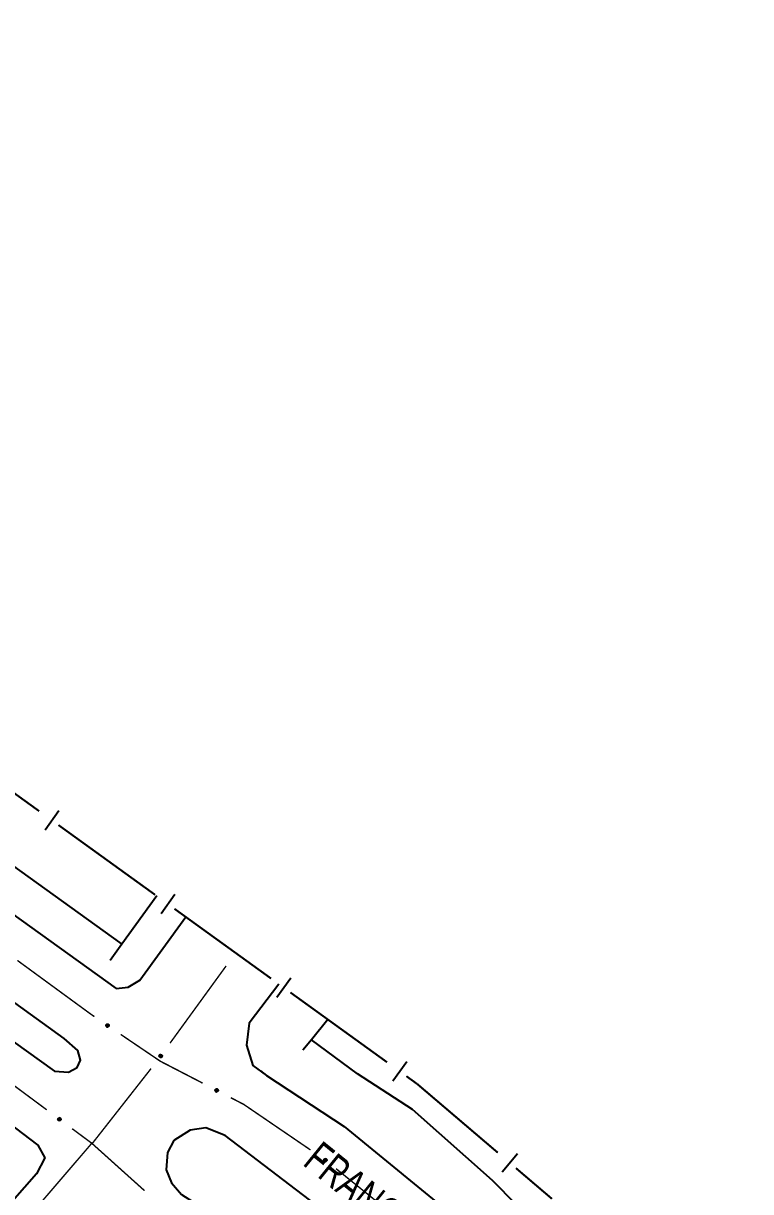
# Model space of a CAD drawing. Extents: x 200123 to 201542, y 4839549 to 4841240.
# Drawn here: x 201067.7 to 201159.2, y 4840430.4 to 4840577.4 of the extents above; entities that cross this region are included whole.
import ezdxf

# ---------------------------------------------------------------- set-up
doc = ezdxf.new("R2010")
doc.units = 0
doc.header["$LTSCALE"] = 1.5
doc.header["$MEASUREMENT"] = 0
for name, color, linetype in [('HD-CANAIS', 7, 'CONTINUOUS'), ('LM-LIM-SETORES-BAIRROS', 250, 'CONTINUOUS'), ('SV-EIXO-RUA-PAV', 20, 'CONTINUOUS'), ('SV-PONTE-BUEIRO', 251, 'CONTINUOUS'), ('SV-RUA-PAVIM', 7, 'CONTINUOUS'), ('SV-TXT-RUA-PAV', 7, 'CONTINUOUS')]:
    doc.layers.add(name, color=color, linetype=linetype)
doc.styles.add('ARIAL', font='ARIAL.SHX')

msp = doc.modelspace()

# ---------------------------------------------------------------- linework, layer by layer
at = {"layer": 'HD-CANAIS', "linetype": 'Continuous'}
for points in [[(200932.58, 4840568.08, 2.26), (201008.48, 4840513.08, 2.26), (201080.12, 4840461.52, 2.26)], [(201159.21, 4840392.24, 2.2), (201143.66, 4840413.09, 2.2), (201135.84, 4840422.53, 2.2), (201126.75, 4840431.75, 2.2), (201116.67, 4840440.71, 2.2), (201109.76, 4840445.17, 2.2), (201103.95, 4840449.45, 2.26)]]:
    msp.add_polyline3d(points, dxfattribs=at)
at = {"layer": 'LM-LIM-SETORES-BAIRROS', "const_width": 0.25}
for points in [[(201069.693047, 4840478.263282), (201064.018572, 4840482.362102)], [(201084.284556, 4840467.723459), (201072.124965, 4840476.506645)], [(201098.876065, 4840457.183636), (201086.716474, 4840465.966822)], [(201113.467574, 4840446.643813), (201101.307983, 4840455.426999)], [(201117.28, 4840443.89), (201115.899492, 4840444.887176)], [(201117.505971, 4840443.697245), (201117.28, 4840443.89)], [(201127.396473, 4840435.260541), (201117.505971, 4840443.697245)], [(201134.22, 4840429.44), (201129.678896, 4840433.31361)]]:
    msp.add_lwpolyline(points, dxfattribs=at)
at = {"layer": 'LM-LIM-SETORES-BAIRROS'}
for points in [[(201072.192645, 4840478.308149), (201070.436007, 4840475.876231)], [(201086.784154, 4840467.768327), (201085.027516, 4840465.336408)], [(201101.375663, 4840457.228504), (201099.619026, 4840454.796586)], [(201115.967172, 4840446.688681), (201114.210535, 4840444.256763)], [(201129.891554, 4840435.103799), (201127.944623, 4840432.821375)]]:
    msp.add_lwpolyline(points, dxfattribs=at)
at = {"layer": 'SV-EIXO-RUA-PAV', "const_width": 0.18}
for points in [[(201066.956456, 4840459.462551), (201075.831804, 4840452.964228)], [(201086.166189, 4840449.048603), (201093.215745, 4840458.759615)], [(201075.831804, 4840452.964228), (201076.22, 4840452.68)], [(201076.22, 4840452.68), (201076.64952, 4840452.388892)], [(201079.960682, 4840450.144744), (201084.927426, 4840446.778522)], [(201070.640174, 4840440.658632), (201061.006706, 4840447.813791)], [(201076.37, 4840436.4), (201083.774376, 4840445.843263)], [(201084.927426, 4840446.778522), (201084.94, 4840446.77)], [(201084.94, 4840446.77), (201090.254959, 4840444.018787)], [(201093.807257, 4840442.17999), (201094.695332, 4840441.72029)], [(201094.695332, 4840441.72029), (201095.43, 4840441.34)], [(201095.43, 4840441.34), (201103.830845, 4840435.603236)], [(201076.32, 4840436.44), (201073.85133, 4840438.273579)], [(201076.32, 4840436.44), (201068.510014, 4840427.32934)], [(201077.007576, 4840435.821414), (201076.32, 4840436.44)], [(201082.954929, 4840430.470808), (201077.007576, 4840435.821414)], [(201107.052192, 4840433.237223), (201116.391911, 4840425.70266)]]:
    msp.add_lwpolyline(points, dxfattribs=at)
at = {"layer": 'SV-EIXO-RUA-PAV'}
for points in [[(201078.247923, 4840451.438552), (201078.295818, 4840451.448457), (201078.339007, 4840451.447175), (201078.374721, 4840451.435739), (201078.403645, 4840451.417404), (201078.431123, 4840451.395313), (201078.453913, 4840451.366929), (201078.47223, 4840451.329823), (201078.482503, 4840451.281848), (201078.478283, 4840451.237691), (201078.468944, 4840451.202078), (201078.451562, 4840451.170816), (201078.429655, 4840451.144482), (201078.399388, 4840451.121784), (201078.361603, 4840451.103589), (201078.313112, 4840451.094427), (201078.27078, 4840451.095973), (201078.236526, 4840451.107942), (201078.205208, 4840451.125616), (201078.177425, 4840451.148505), (201078.155215, 4840451.176496), (201078.136964, 4840451.214572), (201078.128555, 4840451.262553), (201078.129615, 4840451.304792), (201078.1411, 4840451.339205), (201078.159194, 4840451.369646), (201078.181015, 4840451.397476), (201078.208594, 4840451.421573), (201078.247923, 4840451.438552)], [(201084.817773, 4840447.378496), (201084.809419, 4840447.426686), (201084.812093, 4840447.469811), (201084.824677, 4840447.505137), (201084.843936, 4840447.533454), (201084.866902, 4840447.560205), (201084.896007, 4840447.582068), (201084.933685, 4840447.599177), (201084.981967, 4840447.607896), (201085.025964, 4840447.602253), (201085.061258, 4840447.591769), (201085.091942, 4840447.573387), (201085.117555, 4840447.550641), (201085.139265, 4840447.519658), (201085.15623, 4840447.481306), (201085.163823, 4840447.432544), (201085.160911, 4840447.390283), (201085.147843, 4840447.356434), (201085.129167, 4840447.325703), (201085.105393, 4840447.298673), (201085.0767, 4840447.277378), (201085.038054, 4840447.260366), (201084.989827, 4840447.253509), (201084.947644, 4840447.255932), (201084.91362, 4840447.268522), (201084.883779, 4840447.287589), (201084.856668, 4840447.310298), (201084.833474, 4840447.33864), (201084.817773, 4840447.378496)], [(201091.954113, 4840443.263198), (201092.000509, 4840443.278671), (201092.043548, 4840443.282483), (201092.08036, 4840443.27533), (201092.111242, 4840443.260527), (201092.141129, 4840443.241824), (201092.167102, 4840443.21632), (201092.189659, 4840443.181628), (201092.205508, 4840443.135195), (201092.206514, 4840443.090849), (201092.201433, 4840443.054383), (201092.187851, 4840443.021293), (201092.169196, 4840442.992563), (201092.141811, 4840442.966461), (201092.106431, 4840442.943945), (201092.059355, 4840442.929138), (201092.017135, 4840442.925691), (201091.98171, 4840442.933545), (201091.94853, 4840442.947409), (201091.918246, 4840442.966869), (201091.892895, 4840442.992051), (201091.87029, 4840443.027715), (201091.856291, 4840443.074372), (201091.852372, 4840443.116442), (201091.859726, 4840443.151968), (201091.874112, 4840443.184327), (201091.892506, 4840443.214532), (201091.917056, 4840443.241707), (201091.954113, 4840443.263198)], [(201072.29546, 4840439.292063), (201072.247182, 4840439.284236), (201072.204089, 4840439.287381), (201072.168902, 4840439.300349), (201072.140797, 4840439.319916), (201072.114298, 4840439.343173), (201072.092755, 4840439.372514), (201072.076058, 4840439.410377), (201072.067866, 4840439.458751), (201072.07399, 4840439.502684), (201072.084858, 4840439.537861), (201072.103574, 4840439.568343), (201072.126598, 4840439.593707), (201072.157816, 4840439.615076), (201072.196352, 4840439.631622), (201072.245193, 4840439.638682), (201072.28742, 4840439.635309), (201072.321125, 4840439.621872), (201072.351649, 4840439.602862), (201072.378418, 4840439.578795), (201072.399399, 4840439.54987), (201072.415988, 4840439.511041), (201072.422318, 4840439.462742), (201072.419434, 4840439.420588), (201072.406474, 4840439.386703), (201072.387082, 4840439.357073), (201072.364079, 4840439.330211), (201072.335485, 4840439.307328), (201072.29546, 4840439.292063)], [(201105.667289, 4840434.495891), (201105.715842, 4840434.501782), (201105.758775, 4840434.496916), (201105.793415, 4840434.482552), (201105.820716, 4840434.461877), (201105.846264, 4840434.437579), (201105.866616, 4840434.4074), (201105.881786, 4840434.3689), (201105.888037, 4840434.320237), (201105.880163, 4840434.276584), (201105.867897, 4840434.241869), (201105.847977, 4840434.21216), (201105.823958, 4840434.187737), (201105.79191, 4840434.167633), (201105.752744, 4840434.152641), (201105.703659, 4840434.147539), (201105.661601, 4840434.152598), (201105.62846, 4840434.167371), (201105.59872, 4840434.187586), (201105.572935, 4840434.212705), (201105.553127, 4840434.242445), (201105.538103, 4840434.281906), (201105.53371, 4840434.330419), (201105.538276, 4840434.372424), (201105.552581, 4840434.405764), (201105.573142, 4840434.434596), (201105.5972, 4840434.460516), (201105.626686, 4840434.482238), (201105.667289, 4840434.495891)]]:
    msp.add_lwpolyline(points, close=True, dxfattribs=at)
for points in [[(201078.128555, 4840451.262553), (201078.399388, 4840451.121784)], [(201078.129615, 4840451.304792), (201078.429655, 4840451.144482)], [(201078.130319, 4840451.281626), (201078.410018, 4840451.134918)], [(201078.136796, 4840451.237675), (201078.377688, 4840451.113971)], [(201078.136964, 4840451.214572), (201078.361603, 4840451.103589)], [(201078.137799, 4840451.319415), (201078.437829, 4840451.158927)], [(201078.1411, 4840451.339205), (201078.451562, 4840451.170816)], [(201078.151983, 4840451.194414), (201078.330675, 4840451.102976)], [(201078.152055, 4840451.352611), (201078.457331, 4840451.18527)], [(201078.155215, 4840451.176496), (201078.313112, 4840451.094427)], [(201078.159194, 4840451.369646), (201078.468944, 4840451.202078)], [(201078.170269, 4840451.160592), (201078.28636, 4840451.098394)], [(201078.173855, 4840451.382343), (201078.470496, 4840451.224151)], [(201078.177425, 4840451.148505), (201078.27078, 4840451.095973)], [(201078.181015, 4840451.397476), (201078.478283, 4840451.237691)], [(201078.198641, 4840451.406753), (201078.476846, 4840451.262706)], [(201078.208594, 4840451.421573), (201078.482503, 4840451.281848)], [(201078.227946, 4840451.428102), (201078.473394, 4840451.306255)], [(201078.247923, 4840451.438552), (201078.47223, 4840451.329823)], [(201078.274231, 4840451.442887), (201078.456713, 4840451.352177)], [(201078.295818, 4840451.448457), (201078.453913, 4840451.366929)], [(201078.320441, 4840451.447833), (201078.434637, 4840451.385271)], [(201078.339007, 4840451.447175), (201078.431123, 4840451.395313)], [(201084.809419, 4840447.426686), (201084.896007, 4840447.582068)], [(201084.810838, 4840447.451276), (201084.877052, 4840447.563393)], [(201084.812093, 4840447.469811), (201084.866902, 4840447.560205)], [(201084.814289, 4840447.40493), (201084.910842, 4840447.58439)], [(201084.817773, 4840447.378496), (201084.933685, 4840447.599177)], [(201084.827572, 4840447.358192), (201084.957278, 4840447.599579)], [(201084.833474, 4840447.33864), (201084.981967, 4840447.607896)], [(201084.847964, 4840447.328213), (201085.000916, 4840447.601624)], [(201084.856668, 4840447.310298), (201085.025964, 4840447.602253)], [(201084.871562, 4840447.302652), (201085.039245, 4840447.594033)], [(201084.883779, 4840447.287589), (201085.061258, 4840447.591769)], [(201084.900575, 4840447.279904), (201085.077681, 4840447.57962)], [(201084.91362, 4840447.268522), (201085.091942, 4840447.573387)], [(201084.933293, 4840447.264584), (201085.103381, 4840447.559277)], [(201084.947644, 4840447.255932), (201085.117555, 4840447.550641)], [(201084.970821, 4840447.255889), (201085.12648, 4840447.530706)], [(201084.989827, 4840447.253509), (201085.139265, 4840447.519658)], [(201085.014958, 4840447.260943), (201085.146373, 4840447.497718)], [(201085.038054, 4840447.260366), (201085.15623, 4840447.481306)], [(201085.058687, 4840447.274726), (201085.155845, 4840447.450374)], [(201085.0767, 4840447.277378), (201085.163823, 4840447.432544)], [(201085.093082, 4840447.291911), (201085.158994, 4840447.405934)], [(201085.105393, 4840447.298673), (201085.160911, 4840447.390283)], [(201091.852372, 4840443.116442), (201092.169196, 4840442.992563)], [(201091.855799, 4840443.09352), (201092.150821, 4840442.980754)], [(201091.856291, 4840443.074372), (201092.141811, 4840442.966461)], [(201091.858778, 4840443.131927), (201092.175613, 4840443.00787)], [(201091.859726, 4840443.151968), (201092.187851, 4840443.021293)], [(201091.867404, 4840443.050637), (201092.121182, 4840442.956148)], [(201091.869028, 4840443.16657), (201092.191879, 4840443.036326)], [(201091.87029, 4840443.027715), (201092.106431, 4840442.943945)], [(201091.874112, 4840443.184327), (201092.201433, 4840443.054383)], [(201091.887176, 4840443.198661), (201092.200375, 4840443.076487)], [(201091.887577, 4840443.009465), (201092.07579, 4840442.939695)], [(201091.892506, 4840443.214532), (201092.206514, 4840443.090849)], [(201091.892895, 4840442.992051), (201092.059355, 4840442.929138)], [(201091.908917, 4840443.225819), (201092.202143, 4840443.11552)], [(201091.909717, 4840442.978029), (201092.032322, 4840442.929929)], [(201091.917056, 4840443.241707), (201092.205508, 4840443.135195)], [(201091.918246, 4840442.966869), (201092.017135, 4840442.925691)], [(201091.935505, 4840443.250469), (201092.193589, 4840443.158361)], [(201091.954113, 4840443.263198), (201092.189659, 4840443.181628)], [(201091.979728, 4840443.270599), (201092.171619, 4840443.201999)], [(201092.000509, 4840443.278671), (201092.167102, 4840443.21632)], [(201092.025034, 4840443.28095), (201092.145801, 4840443.232265)], [(201092.043548, 4840443.282483), (201092.141129, 4840443.241824)], [(201072.335485, 4840439.307328), (201072.067866, 4840439.458751)], [(201072.364079, 4840439.330211), (201072.07399, 4840439.502684)], [(201072.346069, 4840439.321703), (201072.074345, 4840439.477631)], [(201072.31587, 4840439.30164), (201072.075913, 4840439.433973)], [(201072.29546, 4840439.292063), (201072.076058, 4840439.410377)], [(201072.371887, 4840439.345021), (201072.082354, 4840439.515875)], [(201072.387082, 4840439.357073), (201072.084858, 4840439.537861)], [(201072.26899, 4840439.288868), (201072.090595, 4840439.387374)], [(201072.247182, 4840439.284236), (201072.092755, 4840439.372514)], [(201072.39495, 4840439.373784), (201072.097185, 4840439.554151)], [(201072.406474, 4840439.386703), (201072.103574, 4840439.568343)], [(201072.222609, 4840439.285922), (201072.111221, 4840439.353357)], [(201072.204089, 4840439.287381), (201072.114298, 4840439.343173)], [(201072.410627, 4840439.406333), (201072.117808, 4840439.579628)], [(201072.419434, 4840439.420588), (201072.126598, 4840439.593707)], [(201072.419731, 4840439.443763), (201072.146629, 4840439.602414)], [(201072.422318, 4840439.462742), (201072.157816, 4840439.615076)], [(201072.415158, 4840439.487953), (201072.179833, 4840439.621945)], [(201072.415988, 4840439.511041), (201072.196352, 4840439.631622)], [(201072.401854, 4840439.531829), (201072.227277, 4840439.630899)], [(201072.399399, 4840439.54987), (201072.245193, 4840439.638682)], [(201072.385046, 4840439.56641), (201072.271749, 4840439.633563)], [(201072.378418, 4840439.578795), (201072.28742, 4840439.635309)], [(201105.53371, 4840434.330419), (201105.79191, 4840434.167633)], [(201105.537053, 4840434.34928), (201105.803594, 4840434.179838)], [(201105.538103, 4840434.281906), (201105.752744, 4840434.152641)], [(201105.538276, 4840434.372424), (201105.823958, 4840434.187737)], [(201105.539856, 4840434.304943), (201105.769636, 4840434.16165)], [(201105.547647, 4840434.386317), (201105.833304, 4840434.201453)], [(201105.551395, 4840434.26057), (201105.721872, 4840434.1546)], [(201105.552581, 4840434.405764), (201105.847977, 4840434.21216)], [(201105.553127, 4840434.242445), (201105.703659, 4840434.147539)], [(201105.564612, 4840434.418213), (201105.854928, 4840434.226085)], [(201105.566808, 4840434.225344), (201105.677329, 4840434.153716)], [(201105.572935, 4840434.212705), (201105.661601, 4840434.152598)], [(201105.573142, 4840434.434596), (201105.867897, 4840434.241869)], [(201105.588807, 4840434.446031), (201105.871278, 4840434.263738)], [(201105.5972, 4840434.460516), (201105.880163, 4840434.276584)], [(201105.615536, 4840434.468297), (201105.880809, 4840434.301631)], [(201105.626686, 4840434.482238), (201105.888037, 4840434.320237)], [(201105.646513, 4840434.487137), (201105.880988, 4840434.345317)], [(201105.667289, 4840434.495891), (201105.881786, 4840434.3689)], [(201105.693867, 4840434.498025), (201105.868181, 4840434.392466)], [(201105.715842, 4840434.501782), (201105.866616, 4840434.4074)], [(201105.740328, 4840434.499114), (201105.848931, 4840434.42728)], [(201105.758775, 4840434.496916), (201105.846264, 4840434.437579)]]:
    msp.add_lwpolyline(points, dxfattribs=at)
at = {"layer": 'SV-PONTE-BUEIRO', "linetype": 'Continuous'}
for points in [[(201084.487851, 4840467.576614, 3.26), (201080.12, 4840461.52, 3.26), (201078.62, 4840459.44, 3.26)], [(201106.037343, 4840452.010861, 3.3), (201103.95, 4840449.45, 3.3), (201102.89, 4840448.15, 3.3)]]:
    msp.add_polyline3d(points, dxfattribs=at)
at = {"layer": 'SV-RUA-PAVIM', "linetype": 'Continuous'}
for points in [[(200934.008073, 4840577.447974, 3.67), (200928.86, 4840566.88, 3.67), (200928.71, 4840565.61, 3.67), (200929.35, 4840564.21, 3.67), (200994.05, 4840517.35, 3.48), (201079.37, 4840455.93, 3.39), (201080.88, 4840456.1, 3.39), (201082.38, 4840456.99, 3.33), (201088.145214, 4840464.934806, 3.42)], [(201099.832538, 4840456.492751, 3.41), (201096.11, 4840451.57, 3.41), (201095.79, 4840448.8, 3.42), (201096.58, 4840446.22, 3.42), (201098.29, 4840444.99, 3.24), (201108.07, 4840438.55, 3.46), (201122.67, 4840426.59, 3.48), (201135.2, 4840414.15, 3.5), (201144.92, 4840402.22, 3.5), (201159.21, 4840382.65, 3.5)], [(201097.53, 4840445.54, 3.24), (201098.29, 4840444.99, 3.24)], [(201159.21, 4840366.61, 3.12), (201134.38, 4840400.09, 3.12), (201126.63, 4840409.13, 3.12), (201117.43, 4840418.15, 3.12), (201107.77, 4840426.2, 3.12), (201093.08, 4840437.43, 3.12), (201090.68, 4840438.37, 3.12), (201088.69, 4840438.11, 3.12), (201086.63, 4840436.8, 3.12), (201085.84, 4840435.28, 3.12), (201085.68, 4840433.1, 3.12), (201086.35, 4840431.47, 3.12), (201087.6, 4840430.01, 3.12), (201091.05, 4840427.82, 3.12), (201096.72, 4840428.93, 3.12), (201114.82, 4840415.08, 3.12), (201125.74, 4840404.14, 3.12), (201138.57, 4840388.82, 3.12), (201153.92, 4840367.79, 3.12), (201159.21, 4840360.75, 3.12)]]:
    msp.add_polyline3d(points, dxfattribs=at)
for points in [[(201072.83, 4840449.65, 3.29), (201049.21, 4840466.7, 3.3), (201040.45, 4840469.77, 3.31), (201039.74, 4840469.46, 3.31), (201039.68, 4840468.97, 3.31), (201039.93, 4840468.26, 3.31), (201071.62, 4840445.53, 3.22), (201073.4, 4840445.4, 3.22), (201074.46, 4840445.97, 3.22), (201074.88, 4840446.89, 3.22), (201074.56, 4840448.14, 3.22)], [(201058.76, 4840444.37, 2.17), (201069.53, 4840436.22, 2.17), (201070.43, 4840434.61, 2.17), (201069.36, 4840432.58, 2.17), (200924.95, 4840268.03, 3.42), (200923.35, 4840267.1, 3.47), (200922.95, 4840267.05, 3.48), (200921.53, 4840267.6, 3.48), (200920.08, 4840269.01, 3.48), (200892.44, 4840304.64, 2.47), (200892.39, 4840306.69, 2.47), (200892.21, 4840308.61, 2.47), (200893.36, 4840310.48, 2.47), (201006.56, 4840443.55, 2.7), (201024.87, 4840465.01, 3.29), (201026.99, 4840465.84, 3.32), (201030.56, 4840465.16, 3.32)]]:
    msp.add_polyline3d(points, close=True, dxfattribs=at)

# ---------------------------------------------------------------- texts
at = {"layer": 'SV-TXT-RUA-PAV', "style": 'ARIAL', "width": 0.7}
msp.add_text('FRANCO', height=4, rotation=321, dxfattribs=at).set_placement((201102.72, 4840433.79))

doc.saveas('drawing.dxf')
